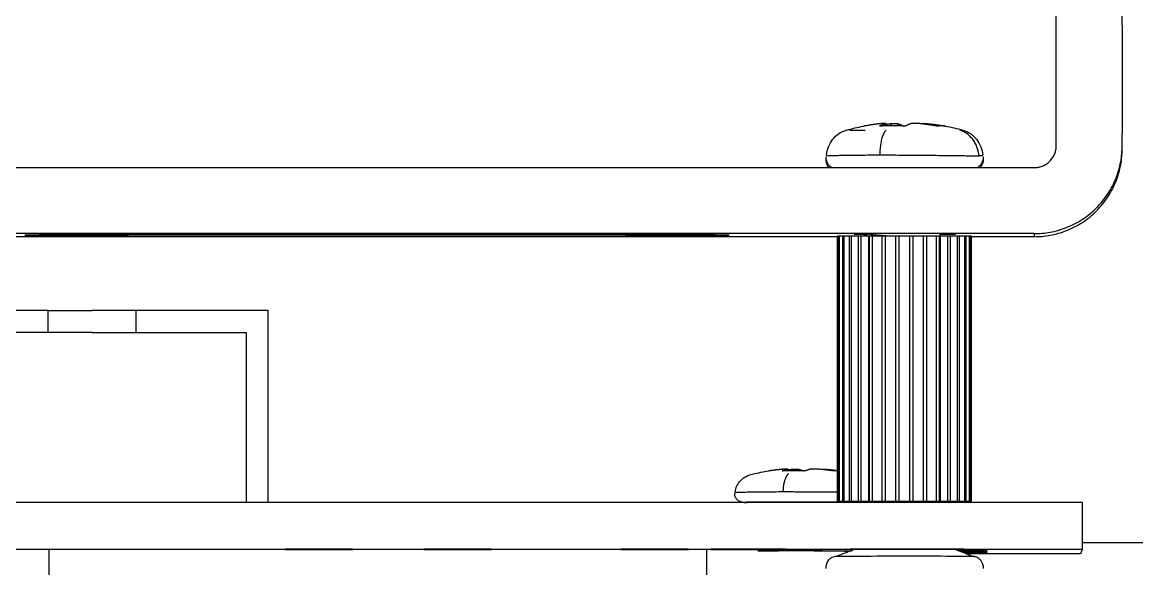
# Model space of a CAD drawing. Header units: millimetres. Extents: x 181 to 381, y 0 to 208.
# Drawn here: x 212.43 to 237.77, y 139.34 to 151.76 of the extents above; entities that cross this region are included whole.
import ezdxf

# ---------------------------------------------------------------- set-up
doc = ezdxf.new("R2010")
doc.units = ezdxf.units.MM
doc.layers.add('Make2D$可见线$曲线', color=7, linetype='Continuous', true_color=0x000000)

msp = doc.modelspace()

# ---------------------------------------------------------------- linework, layer by layer
at = {"layer": 'Make2D$可见线$曲线', "color": 18, "lineweight": -3, "true_color": 0x000000}
for points, degree in [([(235.939, 151.693), (235.939, 154.387), (235.939, 157.081)], 2), ([(237.439, 151.693), (237.439, 154.387), (237.439, 157.081)], 2), ([(231.168, 149.309), (231.296, 149.344), (231.425, 149.374), (231.556, 149.398)], 3), ([(231.237, 149.307), (231.311, 149.307), (231.436, 149.306), (231.597, 149.306)], 3), ([(232.065, 149.407), (232.065, 149.424), (232.064, 149.442), (232.064, 149.459)], 3), ([(232.193, 149.409), (232.192, 149.425), (232.191, 149.441), (232.189, 149.458)], 3), ([(232.331, 149.458), (232.33, 149.441), (232.33, 149.424), (232.329, 149.408)], 3), ([(232.509, 149.398), (232.509, 149.399), (232.509, 149.4)], 2), ([(232.992, 149.458), (232.991, 149.452), (232.991, 149.445), (232.99, 149.438)], 3), ([(233.421, 149.4), (233.554, 149.375), (233.686, 149.345), (233.817, 149.309)], 3), ([(235.939, 148.955), (235.939, 149.092), (235.939, 149.23)], 2), ([(237.439, 148.955), (237.439, 149.092), (237.439, 149.23)], 2), ([(237.439, 148.886), (237.439, 148.92), (237.439, 148.955)], 2), ([(235.439, 148.455), (220.497, 148.455), (205.555, 148.455)], 2), ([(235.439, 146.955), (220.497, 146.955), (205.555, 146.955)], 2), ([(230.967, 146.886), (220.494, 146.886), (210.021, 146.886)], 2), ([(230.967, 146.909), (230.979, 146.909), (230.991, 146.909)], 2), ([(230.967, 140.873), (230.967, 143.891), (230.967, 146.909)], 2), ([(230.991, 146.909), (230.991, 143.891), (230.991, 140.873)], 2), ([(231.009, 146.909), (231.045, 146.909), (231.081, 146.909)], 2), ([(231.009, 140.873), (231.009, 143.891), (231.009, 146.909)], 2), ([(231.081, 146.909), (231.081, 143.891), (231.081, 140.873)], 2), ([(231.116, 146.909), (231.174, 146.909), (231.232, 146.909)], 2), ([(231.116, 140.873), (231.116, 143.891), (231.116, 146.909)], 2), ([(231.232, 146.909), (231.232, 143.891), (231.232, 140.873)], 2), ([(231.282, 146.909), (231.36, 146.909), (231.438, 146.909)], 2), ([(231.282, 140.873), (231.282, 143.891), (231.282, 146.909)], 2), ([(231.438, 146.909), (231.438, 143.891), (231.438, 140.873)], 2), ([(231.501, 140.873), (231.501, 143.891), (231.501, 146.909)], 2), ([(231.501, 146.909), (231.587, 146.909), (231.673, 146.909)], 2), ([(231.582, 146.923), (231.617, 146.933), (231.652, 146.943), (231.687, 146.953)], 3), ([(231.673, 146.909), (231.673, 143.891), (231.673, 140.873)], 2), ([(231.673, 146.9), (231.679, 146.9), (231.684, 146.9), (231.689, 146.899)], 3), ([(231.689, 146.882), (231.684, 146.883), (231.679, 146.885), (231.674, 146.886)], 3), ([(231.689, 146.886), (231.681, 146.886), (231.674, 146.886)], 2), ([(231.674, 146.707), (231.679, 146.709), (231.684, 146.71), (231.689, 146.712)], 3), ([(231.689, 146.909), (231.689, 143.891), (231.689, 140.873)], 2), ([(231.764, 146.909), (231.838, 146.909), (231.913, 146.909)], 2), ([(231.764, 140.873), (231.764, 143.891), (231.764, 146.909)], 2), ([(231.967, 146.909), (231.971, 146.909), (231.976, 146.909)], 2), ([(231.976, 146.909), (231.976, 143.891), (231.976, 140.873)], 2), ([(232.057, 140.873), (232.057, 143.891), (232.057, 146.909)], 2), ([(232.057, 146.909), (232.118, 146.909), (232.178, 146.909)], 2), ([(232.235, 146.909), (232.26, 146.909), (232.284, 146.909)], 2), ([(232.284, 146.909), (232.284, 143.891), (232.284, 140.873)], 2), ([(232.369, 146.909), (232.413, 146.909), (232.456, 146.909)], 2), ([(232.369, 140.873), (232.369, 143.891), (232.369, 146.909)], 2), ([(232.515, 146.909), (232.558, 146.909), (232.601, 146.909)], 2), ([(232.601, 146.909), (232.601, 143.891), (232.601, 140.873)], 2), ([(232.687, 146.909), (232.711, 146.909), (232.736, 146.909)], 2), ([(232.687, 140.873), (232.687, 143.891), (232.687, 146.909)], 2), ([(232.793, 146.909), (232.853, 146.909), (232.914, 146.909)], 2), ([(232.914, 146.909), (232.914, 143.891), (232.914, 140.873)], 2), ([(232.995, 146.909), (233, 146.909), (233.004, 146.909)], 2), ([(232.995, 140.873), (232.995, 143.891), (232.995, 146.909)], 2), ([(233.058, 146.909), (233.133, 146.909), (233.207, 146.909)], 2), ([(233.207, 146.909), (233.207, 143.891), (233.207, 140.873)], 2), ([(233.282, 140.873), (233.282, 143.891), (233.282, 146.909)], 2), ([(233.282, 146.837), (233.283, 146.837), (233.285, 146.836), (233.286, 146.836)], 3), ([(233.282, 146.819), (233.287, 146.818), (233.292, 146.818), (233.298, 146.817)], 3), ([(233.282, 146.756), (233.283, 146.757), (233.285, 146.757), (233.286, 146.758)], 3), ([(233.286, 146.836), (233.29, 146.835), (233.294, 146.834), (233.299, 146.832)], 3), ([(233.297, 146.761), (233.297, 146.761), (233.296, 146.76), (233.295, 146.76)], 3), ([(233.297, 146.909), (233.383, 146.909), (233.469, 146.909)], 2), ([(233.297, 146.909), (233.297, 143.891), (233.297, 140.874)], 2), ([(233.299, 146.83), (233.299, 146.887), (233.299, 146.944)], 2), ([(233.469, 146.909), (233.469, 143.891), (233.469, 140.873)], 2), ([(233.533, 146.909), (233.611, 146.909), (233.688, 146.909)], 2), ([(233.533, 140.873), (233.533, 143.891), (233.533, 146.909)], 2), ([(233.688, 146.909), (233.688, 143.891), (233.688, 140.873)], 2), ([(233.739, 146.909), (233.797, 146.909), (233.855, 146.909)], 2), ([(233.739, 140.873), (233.739, 143.891), (233.739, 146.909)], 2), ([(233.855, 146.909), (233.855, 143.891), (233.855, 140.873)], 2), ([(233.89, 146.909), (233.926, 146.909), (233.961, 146.909)], 2), ([(233.89, 140.873), (233.89, 143.891), (233.89, 146.909)], 2), ([(233.961, 146.909), (233.961, 143.891), (233.961, 140.873)], 2), ([(233.979, 146.909), (233.991, 146.909), (234.003, 146.909)], 2), ([(233.979, 140.873), (233.979, 143.891), (233.979, 146.909)], 2), ([(234.003, 146.909), (234.003, 143.891), (234.003, 140.873)], 2), ([(235.439, 146.886), (234.721, 146.886), (234.004, 146.886)], 2), ([(235.439, 146.955), (235.439, 146.92), (235.439, 146.886)], 2), ([(231.689, 146.64), (231.684, 146.642), (231.679, 146.643), (231.673, 146.645)], 3), ([(231.674, 146.659), (231.679, 146.658), (231.684, 146.658), (231.689, 146.657)], 3), ([(231.674, 146.466), (231.679, 146.467), (231.684, 146.469), (231.689, 146.47)], 3), ([(231.976, 146.676), (231.976, 146.676), (231.976, 146.676), (231.976, 146.676)], 3), ([(233.282, 146.595), (233.283, 146.595), (233.285, 146.595), (233.286, 146.594)], 3), ([(233.282, 146.577), (233.287, 146.576), (233.292, 146.576), (233.297, 146.575)], 3), ([(233.297, 146.525), (233.295, 146.527), (233.29, 146.529), (233.282, 146.531)], 3), ([(233.286, 146.594), (233.29, 146.593), (233.294, 146.592), (233.297, 146.591)], 3), ([(233.286, 146.594), (233.294, 146.592), (233.298, 146.59), (233.298, 146.588)], 3), ([(233.286, 146.516), (233.294, 146.518), (233.299, 146.52), (233.299, 146.523)], 3), ([(233.297, 146.519), (233.297, 146.519), (233.296, 146.519), (233.295, 146.518)], 3), ([(231.673, 146.417), (231.679, 146.416), (231.684, 146.416), (231.689, 146.415)], 3), ([(231.689, 146.398), (231.684, 146.4), (231.679, 146.401), (231.673, 146.403)], 3), ([(231.673, 146.224), (231.679, 146.225), (231.684, 146.227), (231.689, 146.228)], 3), ([(233.282, 146.354), (233.283, 146.353), (233.285, 146.353), (233.286, 146.352)], 3), ([(233.282, 146.335), (233.287, 146.334), (233.292, 146.334), (233.297, 146.334)], 3), ([(233.282, 146.273), (233.283, 146.273), (233.285, 146.274), (233.286, 146.274)], 3), ([(233.286, 146.352), (233.29, 146.351), (233.294, 146.35), (233.298, 146.349)], 3), ([(233.298, 146.277), (233.297, 146.277), (233.296, 146.277), (233.295, 146.276)], 3), ([(233.299, 146.281), (233.299, 146.281), (233.298, 146.282), (233.298, 146.282)], 3), ([(231.69, 146.156), (231.684, 146.158), (231.679, 146.159), (231.673, 146.161)], 3), ([(231.673, 145.982), (231.679, 145.983), (231.684, 145.985), (231.69, 145.986)], 3), ([(231.674, 146.175), (231.679, 146.175), (231.684, 146.174), (231.689, 146.174)], 3), ([(231.976, 146.192), (231.976, 146.192), (231.976, 146.192), (231.976, 146.192)], 3), ([(233.282, 146.112), (233.283, 146.111), (233.285, 146.111), (233.286, 146.111)], 3), ([(233.282, 146.093), (233.287, 146.093), (233.292, 146.092), (233.297, 146.092)], 3), ([(233.282, 146.031), (233.284, 146.031), (233.285, 146.032), (233.286, 146.032)], 3), ([(233.286, 146.111), (233.29, 146.11), (233.294, 146.108), (233.297, 146.107)], 3), ([(233.297, 146.035), (233.297, 146.035), (233.296, 146.035), (233.295, 146.035)], 3), ([(233.298, 146.105), (233.298, 146.104), (233.299, 146.104), (233.299, 146.104)], 3), ([(231.673, 145.74), (231.679, 145.742), (231.684, 145.743), (231.69, 145.745)], 3), ([(231.674, 145.933), (231.679, 145.933), (231.684, 145.932), (231.689, 145.932)], 3), ([(231.689, 145.915), (231.684, 145.916), (231.679, 145.918), (231.674, 145.919)], 3), ([(233.282, 145.87), (233.284, 145.869), (233.285, 145.869), (233.286, 145.869)], 3), ([(233.282, 145.851), (233.287, 145.851), (233.292, 145.85), (233.298, 145.85)], 3), ([(233.297, 145.8), (233.295, 145.802), (233.29, 145.804), (233.282, 145.806)], 3), ([(233.282, 145.789), (233.284, 145.79), (233.285, 145.79), (233.286, 145.79)], 3), ([(233.286, 145.869), (233.29, 145.868), (233.294, 145.867), (233.297, 145.866)], 3), ([(233.298, 145.794), (233.297, 145.793), (233.296, 145.793), (233.295, 145.793)], 3), ([(233.299, 145.797), (233.299, 145.798), (233.298, 145.798), (233.298, 145.798)], 3), ([(231.689, 145.673), (231.684, 145.674), (231.679, 145.676), (231.673, 145.677)], 3), ([(231.673, 145.45), (231.679, 145.449), (231.684, 145.449), (231.689, 145.448)], 3), ([(231.674, 145.498), (231.679, 145.5), (231.684, 145.501), (231.689, 145.503)], 3), ([(233.282, 145.61), (233.287, 145.609), (233.292, 145.609), (233.297, 145.608)], 3), ([(233.282, 145.547), (233.283, 145.548), (233.285, 145.548), (233.286, 145.549)], 3), ([(233.286, 145.627), (233.29, 145.626), (233.294, 145.625), (233.297, 145.624)], 3), ([(233.286, 145.627), (233.292, 145.625), (233.296, 145.624), (233.297, 145.622)], 3), ([(233.286, 145.549), (233.294, 145.551), (233.299, 145.553), (233.299, 145.556)], 3), ([(233.298, 145.552), (233.297, 145.552), (233.296, 145.551), (233.295, 145.551)], 3), ([(233.298, 145.621), (233.298, 145.621), (233.299, 145.62), (233.299, 145.62)], 3), ([(233.299, 145.556), (233.299, 145.556), (233.298, 145.556), (233.298, 145.557)], 3), ([(213.019, 145.206), (211.52, 145.206), (210.02, 145.206)], 2), ([(213.019, 144.706), (213.019, 144.956), (213.019, 145.206)], 2), ([(213.019, 145.206), (213.519, 145.206), (214.019, 145.206)], 2), ([(215.019, 145.206), (214.519, 145.206), (214.019, 145.206)], 2), ([(218.019, 145.206), (216.519, 145.206), (215.019, 145.206)], 2), ([(215.019, 144.706), (215.019, 144.956), (215.019, 145.206)], 2), ([(218.019, 140.851), (218.019, 143.028), (218.019, 145.206)], 2), ([(231.689, 145.431), (231.684, 145.432), (231.679, 145.434), (231.673, 145.435)], 3), ([(231.689, 145.189), (231.684, 145.191), (231.679, 145.192), (231.673, 145.194)], 3), ([(231.674, 145.256), (231.679, 145.258), (231.684, 145.26), (231.69, 145.261)], 3), ([(231.674, 145.208), (231.679, 145.207), (231.684, 145.207), (231.689, 145.206)], 3), ([(233.282, 145.386), (233.283, 145.386), (233.285, 145.386), (233.286, 145.385)], 3), ([(233.282, 145.368), (233.287, 145.367), (233.292, 145.367), (233.297, 145.366)], 3), ([(233.282, 145.306), (233.283, 145.306), (233.285, 145.306), (233.286, 145.307)], 3), ([(233.286, 145.385), (233.29, 145.384), (233.294, 145.383), (233.298, 145.382)], 3), ([(233.297, 145.31), (233.297, 145.31), (233.296, 145.309), (233.295, 145.309)], 3), ([(233.299, 145.314), (233.299, 145.314), (233.298, 145.314), (233.298, 145.315)], 3), ([(231.674, 144.966), (231.679, 144.965), (231.684, 144.965), (231.689, 144.965)], 3), ([(231.689, 144.947), (231.684, 144.949), (231.679, 144.95), (231.674, 144.952)], 3), ([(233.282, 145.145), (233.283, 145.144), (233.285, 145.144), (233.286, 145.143)], 3), ([(233.282, 145.126), (233.287, 145.125), (233.292, 145.125), (233.297, 145.125)], 3), ([(233.282, 145.064), (233.284, 145.064), (233.285, 145.065), (233.286, 145.065)], 3), ([(233.286, 145.143), (233.29, 145.142), (233.294, 145.141), (233.298, 145.14)], 3), ([(233.298, 145.068), (233.297, 145.068), (233.296, 145.068), (233.295, 145.067)], 3), ([(233.298, 145.137), (233.298, 145.137), (233.299, 145.137), (233.299, 145.136)], 3), ([(214.019, 144.706), (212.269, 144.706), (210.519, 144.706)], 2), ([(214.019, 144.706), (215.769, 144.706), (217.519, 144.706)], 2), ([(217.519, 144.706), (217.519, 142.779), (217.519, 140.851)], 2), ([(233.282, 144.903), (233.283, 144.902), (233.285, 144.902), (233.286, 144.902)], 3), ([(233.282, 144.884), (233.287, 144.884), (233.292, 144.883), (233.297, 144.883)], 3), ([(233.297, 144.832), (233.295, 144.834), (233.29, 144.836), (233.282, 144.838)], 3), ([(233.295, 144.826), (233.292, 144.826), (233.288, 144.826), (233.282, 144.826)], 3), ([(233.286, 144.902), (233.29, 144.9), (233.294, 144.899), (233.297, 144.898)], 3), ([(233.295, 144.827), (233.297, 144.828), (233.299, 144.829), (233.299, 144.83)], 3), ([(233.295, 144.827), (233.297, 144.826), (233.298, 144.826), (233.298, 144.826)], 3), ([(229.041, 141.491), (229.161, 141.518), (229.283, 141.541), (229.405, 141.56)], 3), ([(229.841, 141.565), (229.841, 141.577), (229.84, 141.59), (229.84, 141.602)], 3), ([(229.954, 141.566), (229.953, 141.577), (229.952, 141.588), (229.951, 141.599)], 3), ([(230.077, 141.599), (230.076, 141.588), (230.076, 141.577), (230.076, 141.566)], 3), ([(230.603, 141.593), (230.603, 141.596), (230.603, 141.598), (230.603, 141.6)], 3), ([(230.667, 141.6), (230.666, 141.596), (230.666, 141.592), (230.666, 141.587)], 3), ([(204.518, 140.851), (220.525, 140.851), (236.532, 140.851)], 2), ([(230.967, 140.873), (230.979, 140.873), (230.991, 140.873)], 2), ([(231.009, 140.873), (231.045, 140.873), (231.081, 140.873)], 2), ([(231.116, 140.873), (231.174, 140.873), (231.232, 140.873)], 2), ([(231.282, 140.873), (231.36, 140.873), (231.438, 140.873)], 2), ([(231.501, 140.873), (231.587, 140.873), (231.673, 140.873)], 2), ([(231.764, 140.873), (231.838, 140.873), (231.913, 140.873)], 2), ([(231.967, 140.873), (231.971, 140.873), (231.976, 140.873)], 2), ([(232.057, 140.873), (232.118, 140.873), (232.178, 140.873)], 2), ([(232.235, 140.873), (232.26, 140.873), (232.284, 140.873)], 2), ([(232.369, 140.873), (232.413, 140.873), (232.456, 140.873)], 2), ([(232.515, 140.873), (232.558, 140.873), (232.601, 140.873)], 2), ([(232.687, 140.873), (232.711, 140.873), (232.736, 140.873)], 2), ([(232.793, 140.873), (232.853, 140.873), (232.914, 140.873)], 2), ([(232.995, 140.873), (233, 140.873), (233.004, 140.873)], 2), ([(233.058, 140.873), (233.133, 140.873), (233.207, 140.873)], 2), ([(233.297, 140.873), (233.383, 140.873), (233.469, 140.873)], 2), ([(233.533, 140.873), (233.611, 140.873), (233.688, 140.873)], 2), ([(233.739, 140.873), (233.797, 140.873), (233.855, 140.873)], 2), ([(233.89, 140.873), (233.926, 140.873), (233.961, 140.873)], 2), ([(233.979, 140.873), (233.991, 140.873), (234.003, 140.873)], 2), ([(236.532, 140.851), (236.532, 140.317), (236.532, 139.784)], 2), ([(245.349, 139.922), (240.94, 139.922), (236.532, 139.922)], 2), ([(204.518, 139.784), (220.525, 139.784), (236.532, 139.784)], 2), ([(213.038, 139.762), (213.038, 137.628), (213.038, 135.494)], 2), ([(213.047, 139.674), (213.042, 139.674), (213.038, 139.674)], 2), ([(213.046, 135.528), (213.046, 136.947), (213.046, 138.365), (213.046, 139.784)], 3), ([(219.321, 139.779), (219.409, 139.778), (219.497, 139.777), (219.585, 139.775)], 3), ([(227.578, 139.777), (227.577, 139.779), (227.234, 139.78), (226.811, 139.78)], 3), ([(227.986, 139.761), (227.986, 138.35), (227.986, 136.939), (227.986, 135.527)], 3), ([(228.086, 139.78), (228.086, 139.778), (228.086, 139.776), (228.086, 139.773)], 3), ([(229.809, 139.78), (229.234, 139.78), (228.66, 139.78), (228.086, 139.78)], 3), ([(228.086, 139.773), (228.66, 139.773), (229.234, 139.773), (229.809, 139.773)], 3), ([(229.809, 139.773), (229.809, 139.776), (229.809, 139.778), (229.809, 139.78)], 3), ([(230.225, 139.761), (230.583, 139.746), (230.931, 139.74), (231.24, 139.738)], 3), ([(230.95, 139.623), (231.082, 139.675), (231.215, 139.728), (231.348, 139.78)], 3), ([(231.254, 139.778), (231.256, 139.778), (231.285, 139.777), (231.338, 139.776)], 3), ([(233.636, 139.781), (233.769, 139.728), (233.902, 139.676), (234.035, 139.623)], 3), ([(233.65, 139.775), (233.775, 139.776), (233.842, 139.777), (233.842, 139.778)], 3), ([(236.491, 139.674), (235.198, 139.674), (233.906, 139.674)], 2), ([(236.532, 139.784), (236.511, 139.729), (236.491, 139.674)], 2)]:
    msp.add_open_spline(points, degree=degree, dxfattribs=at)
for points, weights in [([(235.939, 149.23), (235.939, 150.801), (235.939, 151.693)], [1, 0.885856496125, 1]), ([(237.439, 151.693), (237.439, 150.801), (237.439, 149.23)], [1, 0.885856496125, 1]), ([(231.993, 149.459), (231.773, 149.439), (231.556, 149.398)], [0.999999999546, 0.999047478807, 1]), ([(231.919, 149.4), (231.991, 149.44), (232.064, 149.459)], [1, 0.99904747858, 1]), ([(232.213, 149.409), (232.065, 149.409), (231.919, 149.4)], [1, 0.999533641525, 1]), ([(231.932, 148.746), (231.945, 149.198), (232.075, 149.311)], [1, 0.816416885674, 1]), ([(232.064, 149.459), (232.018, 149.459), (231.993, 149.459)], [1, 0.98858581064, 1]), ([(232.065, 149.445), (232.127, 149.452), (232.189, 149.458)], [0.999612560423, 0.99972941373, 0.999999999546]), ([(232.189, 149.458), (232.255, 149.458), (232.331, 149.458)], [1, 0.98858581064, 1]), ([(232.509, 149.4), (232.36, 149.409), (232.213, 149.409)], [1, 0.999533641525, 1]), ([(232.331, 149.458), (232.404, 149.438), (232.476, 149.396)], [1, 0.99904747858, 1]), ([(232.654, 149.46), (232.581, 149.441), (232.509, 149.4)], [1, 0.999047478807, 0.999999999546]), ([(232.796, 149.46), (232.73, 149.46), (232.654, 149.46)], [1, 0.98858581064, 1]), ([(233.233, 149.399), (233.015, 149.44), (232.796, 149.46)], [1, 0.999047478807, 0.999999999546]), ([(232.921, 149.458), (232.967, 149.458), (232.992, 149.458)], [1, 0.98858581064, 1]), ([(232.99, 149.434), (232.956, 149.449), (232.921, 149.458)], [0.999525058034, 0.999548800536, 1]), ([(232.992, 149.458), (233.203, 149.44), (233.411, 149.401)], [0.999999999546, 0.99908661606, 0.999924941607]), ([(233.421, 149.4), (233.334, 149.416), (233.233, 149.399)], [0.999837760074, 0.99821999484, 0.999999999111]), ([(234.182, 148.723), (234.144, 149.185), (233.748, 149.309)], [1, 0.816416886144, 1]), ([(230.713, 148.726), (230.739, 148.738), (231.932, 148.746)], [0.897321703978, 0.773492656805, 1]), ([(230.804, 148.731), (230.803, 148.726), (230.803, 148.72)], [0.994791503702, 0.99735772203, 1]), ([(231.932, 148.746), (233.619, 148.737), (234.182, 148.723)], [1, 0.707106781187, 1]), ([(235.439, 146.955), (237.439, 146.955), (237.439, 148.955)], [1, 0.707106781187, 1]), ([(235.439, 148.455), (235.939, 148.455), (235.939, 148.955)], [1, 0.707106781187, 1]), ([(235.439, 146.886), (237.439, 146.886), (237.439, 148.886)], [1, 0.707106781187, 1]), ([(234.272, 148.725), (234.269, 148.724), (234.182, 148.723)], [0.90390071184, 0.939420698047, 1]), ([(230.991, 146.909), (230.999, 146.909), (231.009, 146.909)], [1, 0.999601296515, 1]), ([(231.081, 146.909), (231.097, 146.909), (231.116, 146.909)], [1, 0.999601296471, 1]), ([(231.232, 146.909), (231.256, 146.909), (231.282, 146.909)], [0.999993144031, 0.999604754377, 1]), ([(231.347, 146.946), (231.347, 146.945), (231.657, 146.944)], [1, 0.859485691939, 0.853793697961]), ([(231.438, 146.909), (231.469, 146.909), (231.501, 146.909)], [1, 0.999601296307, 1]), ([(231.673, 146.909), (231.681, 146.909), (231.689, 146.909)], [1, 0.932589177246, 0.926125794798]), ([(231.689, 146.909), (231.726, 146.909), (231.764, 146.909)], [1, 0.999601296193, 1]), ([(231.976, 146.909), (232.016, 146.909), (232.057, 146.909)], [1, 0.999601296064, 1]), ([(232.284, 146.909), (232.327, 146.909), (232.369, 146.909)], [1, 0.999601295926, 1]), ([(232.601, 146.909), (232.644, 146.909), (232.687, 146.909)], [1, 0.999601295785, 1]), ([(232.914, 146.909), (232.955, 146.909), (232.995, 146.909)], [1, 0.999601295647, 1]), ([(233.207, 146.909), (233.245, 146.909), (233.282, 146.909)], [1, 0.999601295519, 1]), ([(233.249, 146.909), (233.249, 146.909), (233.249, 146.909)], [0.96141685427, 0.967399717029, 0.974377525251]), ([(233.282, 146.909), (233.29, 146.909), (233.297, 146.909)], [0.926107222605, 0.932491661398, 1]), ([(233.299, 146.944), (233.647, 146.945), (233.647, 146.946)], [0.853595671678, 0.85106503341, 1]), ([(233.469, 146.909), (233.502, 146.909), (233.533, 146.909)], [1, 0.999601295405, 1]), ([(233.688, 146.909), (233.715, 146.909), (233.739, 146.909)], [1, 0.999601295311, 1]), ([(233.855, 146.909), (233.873, 146.909), (233.89, 146.909)], [1, 0.99960129524, 1]), ([(233.961, 146.909), (233.971, 146.909), (233.979, 146.909)], [1, 0.999601295197, 1]), ([(229.777, 141.602), (229.59, 141.588), (229.405, 141.56)], [0.999999999546, 0.999092171996, 0.999914807676]), ([(229.711, 141.559), (229.775, 141.589), (229.84, 141.602)], [1, 0.99904747858, 1]), ([(229.973, 141.566), (229.842, 141.566), (229.711, 141.559)], [1, 0.999533641525, 1]), ([(229.851, 141.495), (229.735, 141.414), (229.725, 141.082)], [1, 0.816416886144, 1]), ([(229.84, 141.602), (229.799, 141.602), (229.777, 141.602)], [1, 0.98858581064, 1]), ([(229.841, 141.59), (229.896, 141.595), (229.951, 141.599)], [0.999615195037, 0.9997324418, 0.999999999546]), ([(229.951, 141.599), (230.009, 141.599), (230.077, 141.599)], [1, 0.98858581064, 1]), ([(230.238, 141.56), (230.105, 141.567), (229.973, 141.566)], [1, 0.999533641525, 1]), ([(230.077, 141.599), (230.132, 141.586), (230.186, 141.562)], [1, 0.999194627355, 0.999751166544]), ([(230.367, 141.603), (230.302, 141.589), (230.238, 141.56)], [1, 0.99904747858, 1]), ([(230.493, 141.603), (230.435, 141.603), (230.367, 141.603)], [1, 0.98858581064, 1]), ([(230.883, 141.559), (230.689, 141.588), (230.493, 141.603)], [1, 0.999047478807, 0.999999999546]), ([(230.603, 141.6), (230.645, 141.6), (230.667, 141.6)], [1, 0.98858581064, 1]), ([(230.667, 141.6), (230.818, 141.59), (230.967, 141.569)], [0.999999999546, 0.99926699753, 0.999662143304]), ([(230.967, 141.564), (230.926, 141.564), (230.883, 141.559)], [0.999071929644, 0.999131766678, 1]), ([(231.673, 141.24), (231.682, 141.225), (231.689, 141.209)], [0.92039601634, 0.92421646914, 0.929234523732]), ([(229.725, 141.082), (228.658, 141.076), (228.635, 141.064)], [1, 0.773224316544, 0.897615592946]), ([(228.714, 141.059), (228.715, 141.064), (228.715, 141.069)], [1, 0.996595875463, 0.993317994169]), ([(230.967, 141.074), (230.368, 141.08), (229.725, 141.082)], [0.853664354965, 0.849522217562, 1]), ([(231.689, 141.064), (231.682, 141.064), (231.674, 141.064)], [0.971963027798, 0.967469996318, 0.963147452074]), ([(231.674, 140.909), (231.682, 140.918), (231.689, 140.927)], [0.837953786042, 0.837267345157, 0.839550366925]), ([(228.885, 140.846), (228.899, 140.843), (228.913, 140.843)], [0.941403499112, 0.964792378156, 0.993461134965]), ([(230.991, 140.873), (230.999, 140.873), (231.009, 140.873)], [1, 0.999601296515, 1]), ([(231.081, 140.873), (231.097, 140.873), (231.116, 140.873)], [1, 0.999601296471, 1]), ([(231.232, 140.873), (231.256, 140.873), (231.282, 140.873)], [1, 0.999601296401, 1]), ([(231.438, 140.873), (231.469, 140.873), (231.501, 140.873)], [1, 0.999601296307, 1]), ([(231.528, 140.846), (231.581, 140.848), (231.627, 140.873)], [1, 0.897421474963, 0.859713703172]), ([(231.673, 140.873), (231.681, 140.873), (231.689, 140.873)], [1, 0.93194770476, 0.926008304308]), ([(231.689, 140.873), (231.726, 140.873), (231.764, 140.873)], [1, 0.999601296193, 1]), ([(231.976, 140.873), (232.016, 140.873), (232.057, 140.873)], [1, 0.999601296064, 1]), ([(232.284, 140.873), (232.327, 140.873), (232.369, 140.873)], [1, 0.999601295926, 1]), ([(232.601, 140.873), (232.644, 140.873), (232.687, 140.873)], [1, 0.999601295785, 1]), ([(232.914, 140.873), (232.955, 140.873), (232.995, 140.873)], [1, 0.999601295647, 1]), ([(233.207, 140.873), (233.245, 140.873), (233.282, 140.873)], [1, 0.999601295519, 1]), ([(233.282, 140.873), (233.29, 140.873), (233.297, 140.873)], [0.926107222605, 0.932491661398, 1]), ([(233.469, 140.873), (233.502, 140.873), (233.533, 140.873)], [1, 0.999601295405, 1]), ([(233.688, 140.873), (233.715, 140.873), (233.739, 140.873)], [1, 0.999601295311, 1]), ([(233.855, 140.873), (233.873, 140.873), (233.89, 140.873)], [1, 0.99960129524, 1]), ([(233.961, 140.873), (233.971, 140.873), (233.979, 140.873)], [1, 0.999601295197, 1]), ([(230.95, 139.623), (230.95, 139.623), (230.951, 139.623)], [0.900149028399, 0.904449736104, 0.909147392701]), ([(234.035, 139.623), (234.035, 139.623), (234.035, 139.623)], [0.90153449039, 0.901980755892, 0.902431172048])]:
    msp.add_rational_spline(points, weights, degree=2, dxfattribs=at)
for points, knots in [([(230.718, 148.743), (230.729, 148.873), (230.777, 148.999), (230.859, 149.101), (230.938, 149.2), (231.046, 149.274), (231.168, 149.308)], [0, 0, 0, 0, 0.396493, 0.396493, 0.396493, 0.7813335, 0.7813335, 0.7813335, 0.7813335]), ([(233.817, 149.308), (233.939, 149.274), (234.047, 149.2), (234.126, 149.101), (234.208, 148.999), (234.256, 148.873), (234.267, 148.743)], [0, 0, 0, 0, 0.3851161, 0.3851161, 0.3851161, 0.781647, 0.781647, 0.781647, 0.781647]), ([(230.839, 148.455), (230.813, 148.469), (230.79, 148.488), (230.771, 148.51), (230.725, 148.564), (230.703, 148.635), (230.709, 148.705)], [0.5865709, 0.5865709, 0.5865709, 0.5865709, 0.6620671, 0.6620671, 0.6620671, 0.8785826, 0.8785826, 0.8785826, 0.8785826]), ([(230.774, 148.455), (230.773, 148.456), (230.772, 148.458), (230.771, 148.459), (230.725, 148.513), (230.703, 148.584), (230.709, 148.654)], [4.6376542, 4.6376542, 4.6376542, 4.6376542, 4.6418762, 4.6418762, 4.6418762, 4.8583917, 4.8583917, 4.8583917, 4.8583917]), ([(234.276, 148.705), (234.282, 148.635), (234.26, 148.564), (234.214, 148.51), (234.195, 148.488), (234.172, 148.469), (234.146, 148.455)], [0, 0, 0, 0, 0.2165155, 0.2165155, 0.2165155, 0.2937945, 0.2937945, 0.2937945, 0.2937945]), ([(234.276, 148.654), (234.282, 148.584), (234.26, 148.513), (234.214, 148.459), (234.213, 148.458), (234.212, 148.456), (234.211, 148.455)], [0, 0, 0, 0, 0.2165155, 0.2165155, 0.2165155, 0.2205653, 0.2205653, 0.2205653, 0.2205653]), ([(231.582, 146.923), (231.576, 146.921), (231.57, 146.918), (231.576, 146.914), (231.582, 146.913)], [39.17494, 39.17494, 39.17494, 39.17494, 39.3143825, 39.4538346, 39.4538346, 39.4538346, 39.4538346]), ([(231.582, 146.913), (231.585, 146.912), (231.589, 146.911), (231.594, 146.91), (231.595, 146.91)], [39.45383456, 39.45383456, 39.45383456, 39.45383456, 39.51914571, 39.53515558, 39.53515558, 39.53515558, 39.53515558]), ([(231.686, 146.95), (231.686, 146.947), (231.692, 146.945), (231.703, 146.942), (231.714, 146.94), (231.731, 146.937), (231.753, 146.935), (231.775, 146.932), (231.802, 146.93), (231.833, 146.927), (231.865, 146.925), (231.901, 146.922), (231.942, 146.92), (231.997, 146.916), (232.06, 146.913), (232.127, 146.909)], [3.15459, 3.15459, 3.15459, 3.15459, 3.359502, 3.359502, 3.359502, 3.564657, 3.564657, 3.564657, 3.769832, 3.769832, 3.769832, 3.975069, 3.975069, 3.975069, 4.2602, 4.2602, 4.2602, 4.2602]), ([(231.69, 146.711), (231.688, 146.71), (231.686, 146.709), (231.686, 146.708), (231.686, 146.707), (231.687, 146.707), (231.688, 146.706), (231.688, 146.706), (231.689, 146.705), (231.689, 146.705)], [3.0648887, 3.0648887, 3.0648887, 3.0648887, 3.1546732, 3.1546732, 3.1546732, 3.2118265, 3.2118265, 3.2118265, 3.2375559, 3.2375559, 3.2375559, 3.2375559]), ([(233.299, 146.765), (233.299, 146.766), (233.298, 146.767), (233.296, 146.768), (233.294, 146.769), (233.289, 146.771), (233.282, 146.773)], [0, 0, 0, 0, 0.0738108, 0.0738108, 0.0738108, 0.2058159, 0.2058159, 0.2058159, 0.2058159]), ([(233.286, 146.836), (233.291, 146.835), (233.294, 146.833), (233.296, 146.832), (233.297, 146.832), (233.297, 146.831), (233.297, 146.831)], [6.134399, 6.134399, 6.134399, 6.134399, 6.2353629, 6.2353629, 6.2353629, 6.2551562, 6.2551562, 6.2551562, 6.2551562]), ([(233.286, 146.758), (233.288, 146.758), (233.29, 146.759), (233.292, 146.759), (233.296, 146.761), (233.299, 146.763), (233.299, 146.765)], [6.1323196, 6.1323196, 6.1323196, 6.1323196, 6.1757741, 6.1757741, 6.1757741, 6.3070819, 6.3070819, 6.3070819, 6.3070819]), ([(231.69, 146.47), (231.688, 146.468), (231.686, 146.467), (231.686, 146.466), (231.686, 146.465), (231.687, 146.464), (231.689, 146.463)], [3.0645171, 3.0645171, 3.0645171, 3.0645171, 3.1545609, 3.1545609, 3.1545609, 3.2374534, 3.2374534, 3.2374534, 3.2374534]), ([(233.282, 146.515), (233.283, 146.515), (233.284, 146.515), (233.284, 146.515), (233.285, 146.515), (233.286, 146.516), (233.286, 146.516)], [6.10194393, 6.10194393, 6.10194393, 6.10194393, 6.11841464, 6.11841464, 6.11841464, 6.1321824, 6.1321824, 6.1321824, 6.1321824]), ([(231.689, 146.228), (231.688, 146.227), (231.687, 146.226), (231.687, 146.226), (231.687, 146.225), (231.686, 146.225), (231.686, 146.224), (231.686, 146.223), (231.687, 146.222), (231.689, 146.221)], [3.0686629, 3.0686629, 3.0686629, 3.0686629, 3.121804, 3.121804, 3.121804, 3.154542, 3.154542, 3.154542, 3.2397051, 3.2397051, 3.2397051, 3.2397051]), ([(233.297, 146.283), (233.296, 146.285), (233.293, 146.286), (233.288, 146.288), (233.286, 146.288), (233.284, 146.289), (233.282, 146.289)], [0.054058, 0.054058, 0.054058, 0.054058, 0.1639631, 0.1639631, 0.1639631, 0.2057958, 0.2057958, 0.2057958, 0.2057958]), ([(233.286, 146.352), (233.287, 146.352), (233.287, 146.352), (233.288, 146.352), (233.295, 146.35), (233.299, 146.348), (233.299, 146.345)], [6.1321067, 6.1321067, 6.1321067, 6.1321067, 6.1430321, 6.1430321, 6.1430321, 6.3069953, 6.3069953, 6.3069953, 6.3069953]), ([(233.286, 146.274), (233.293, 146.276), (233.296, 146.278), (233.298, 146.279), (233.298, 146.28), (233.299, 146.28), (233.299, 146.281)], [6.1343145, 6.1343145, 6.1343145, 6.1343145, 6.2680496, 6.2680496, 6.2680496, 6.3091059, 6.3091059, 6.3091059, 6.3091059]), ([(231.689, 145.986), (231.687, 145.985), (231.686, 145.984), (231.686, 145.983), (231.686, 145.982), (231.687, 145.981), (231.689, 145.98)], [3.0680285, 3.0680285, 3.0680285, 3.0680285, 3.1524161, 3.1524161, 3.1524161, 3.2354253, 3.2354253, 3.2354253, 3.2354253]), ([(233.299, 146.039), (233.299, 146.041), (233.297, 146.042), (233.294, 146.043), (233.291, 146.045), (233.287, 146.046), (233.282, 146.047)], [0, 0, 0, 0, 0.1063844, 0.1063844, 0.1063844, 0.2044634, 0.2044634, 0.2044634, 0.2044634]), ([(233.286, 146.111), (233.29, 146.11), (233.292, 146.109), (233.294, 146.108), (233.296, 146.107), (233.297, 146.106), (233.297, 146.106)], [6.1342548, 6.1342548, 6.1342548, 6.1342548, 6.2027213, 6.2027213, 6.2027213, 6.2550756, 6.2550756, 6.2550756, 6.2550756]), ([(233.286, 146.032), (233.29, 146.033), (233.293, 146.034), (233.295, 146.035), (233.297, 146.037), (233.299, 146.038), (233.299, 146.039)], [6.1324469, 6.1324469, 6.1324469, 6.1324469, 6.2087465, 6.2087465, 6.2087465, 6.3071027, 6.3071027, 6.3071027, 6.3071027]), ([(231.674, 145.691), (231.676, 145.691), (231.681, 145.691), (231.687, 145.69), (231.689, 145.69)], [71.23977527, 71.23977527, 71.23977527, 71.23977527, 71.25731961, 71.27504087, 71.27504087, 71.27504087, 71.27504087]), ([(231.69, 145.744), (231.688, 145.743), (231.686, 145.742), (231.686, 145.741), (231.686, 145.74), (231.687, 145.739), (231.689, 145.738), (231.689, 145.738), (231.689, 145.738), (231.689, 145.738)], [3.062748, 3.062748, 3.062748, 3.062748, 3.1524594, 3.1524594, 3.1524594, 3.2343279, 3.2343279, 3.2343279, 3.2353302, 3.2353302, 3.2353302, 3.2353302]), ([(233.286, 145.79), (233.287, 145.791), (233.288, 145.791), (233.289, 145.791), (233.295, 145.793), (233.299, 145.795), (233.299, 145.797)], [6.132257, 6.132257, 6.132257, 6.132257, 6.1511082, 6.1511082, 6.1511082, 6.3070278, 6.3070278, 6.3070278, 6.3070278]), ([(233.288, 145.868), (233.293, 145.867), (233.296, 145.865), (233.298, 145.864), (233.298, 145.863), (233.299, 145.862), (233.299, 145.862)], [6.1417558, 6.1417558, 6.1417558, 6.1417558, 6.2580433, 6.2580433, 6.2580433, 6.3071022, 6.3071022, 6.3071022, 6.3071022]), ([(231.69, 145.502), (231.689, 145.502), (231.689, 145.502), (231.688, 145.501), (231.687, 145.501), (231.686, 145.5), (231.686, 145.499), (231.686, 145.498), (231.687, 145.497), (231.689, 145.496)], [3.0648637, 3.0648637, 3.0648637, 3.0648637, 3.0892116, 3.0892116, 3.0892116, 3.154618, 3.154618, 3.154618, 3.2375322, 3.2375322, 3.2375322, 3.2375322]), ([(233.282, 145.628), (233.282, 145.628), (233.283, 145.628), (233.283, 145.628), (233.284, 145.628), (233.285, 145.627), (233.286, 145.627)], [6.10114699, 6.10114699, 6.10114699, 6.10114699, 6.11026919, 6.11026919, 6.11026919, 6.13193428, 6.13193428, 6.13193428, 6.13193428]), ([(233.297, 145.558), (233.295, 145.56), (233.291, 145.562), (233.283, 145.563), (233.283, 145.564), (233.282, 145.564), (233.282, 145.564)], [0.0540772, 0.0540772, 0.0540772, 0.0540772, 0.1967587, 0.1967587, 0.1967587, 0.205881, 0.205881, 0.205881, 0.205881]), ([(231.689, 145.26), (231.687, 145.259), (231.686, 145.258), (231.686, 145.257), (231.686, 145.256), (231.687, 145.255), (231.689, 145.254)], [3.0680068, 3.0680068, 3.0680068, 3.0680068, 3.1546083, 3.1546083, 3.1546083, 3.2375794, 3.2375794, 3.2375794, 3.2375794]), ([(233.297, 145.316), (233.296, 145.317), (233.294, 145.318), (233.291, 145.319), (233.288, 145.32), (233.285, 145.321), (233.282, 145.322)], [0.0540454, 0.0540454, 0.0540454, 0.0540454, 0.1394735, 0.1394735, 0.1394735, 0.2057712, 0.2057712, 0.2057712, 0.2057712]), ([(233.286, 145.385), (233.288, 145.385), (233.289, 145.384), (233.291, 145.384), (233.296, 145.382), (233.299, 145.38), (233.299, 145.378)], [6.134156, 6.134156, 6.134156, 6.134156, 6.1698155, 6.1698155, 6.1698155, 6.3092889, 6.3092889, 6.3092889, 6.3092889]), ([(233.286, 145.307), (233.291, 145.308), (233.295, 145.31), (233.297, 145.311), (233.298, 145.312), (233.299, 145.313), (233.299, 145.314)], [6.1322352, 6.1322352, 6.1322352, 6.1322352, 6.2413681, 6.2413681, 6.2413681, 6.3070325, 6.3070325, 6.3070325, 6.3070325]), ([(231.674, 145.015), (231.675, 145.015), (231.676, 145.015), (231.677, 145.015), (231.681, 145.017), (231.685, 145.018), (231.69, 145.019)], [0.09523352, 0.09523352, 0.09523352, 0.09523352, 0.09859824, 0.09859824, 0.09859824, 0.11189222, 0.11189222, 0.11189222, 0.11189222]), ([(231.69, 145.019), (231.688, 145.018), (231.686, 145.016), (231.686, 145.015), (231.686, 145.015), (231.687, 145.014), (231.687, 145.014), (231.688, 145.013), (231.689, 145.013), (231.689, 145.012)], [3.0627497, 3.0627497, 3.0627497, 3.0627497, 3.1524542, 3.1524542, 3.1524542, 3.2015549, 3.2015549, 3.2015549, 3.2366413, 3.2366413, 3.2366413, 3.2366413]), ([(233.299, 145.072), (233.299, 145.073), (233.298, 145.074), (233.296, 145.075), (233.293, 145.077), (233.288, 145.079), (233.282, 145.08)], [0, 0, 0, 0, 0.0821278, 0.0821278, 0.0821278, 0.2058036, 0.2058036, 0.2058036, 0.2058036]), ([(233.286, 145.143), (233.291, 145.142), (233.294, 145.141), (233.296, 145.14), (233.296, 145.139), (233.297, 145.139), (233.297, 145.138)], [6.1322408, 6.1322408, 6.1322408, 6.1322408, 6.2249047, 6.2249047, 6.2249047, 6.2530122, 6.2530122, 6.2530122, 6.2530122]), ([(233.286, 145.065), (233.289, 145.066), (233.291, 145.066), (233.293, 145.067), (233.297, 145.069), (233.299, 145.07), (233.299, 145.072)], [6.1321055, 6.1321055, 6.1321055, 6.1321055, 6.1841895, 6.1841895, 6.1841895, 6.3070029, 6.3070029, 6.3070029, 6.3070029]), ([(233.286, 144.902), (233.293, 144.899), (233.297, 144.897), (233.298, 144.895), (233.298, 144.895), (233.299, 144.895), (233.299, 144.894)], [6.1320161, 6.1320161, 6.1320161, 6.1320161, 6.2826066, 6.2826066, 6.2826066, 6.3070021, 6.3070021, 6.3070021, 6.3070021]), ([(233.299, 144.83), (233.299, 144.83), (233.298, 144.831), (233.298, 144.831), (233.298, 144.831), (233.298, 144.831), (233.298, 144.831)], [0, 0, 0, 0, 0.02439572, 0.02439572, 0.02439572, 0.02546179, 0.02546179, 0.02546179, 0.02546179]), ([(228.64, 141.076), (228.65, 141.176), (228.695, 141.267), (228.765, 141.339), (228.802, 141.378), (228.846, 141.41), (228.939, 141.46), (228.991, 141.479), (229.041, 141.49)], [0, 0, 0, 0, 0.3024384, 0.3024384, 0.3024384, 0.4655304, 0.4655304, 0.6234887, 0.6234887, 0.6234887, 0.6234887]), ([(228.846, 140.844), (228.843, 140.844), (228.839, 140.844), (228.833, 140.845), (228.828, 140.845), (228.804, 140.847), (228.776, 140.853), (228.727, 140.874), (228.705, 140.888), (228.687, 140.905), (228.667, 140.925), (228.65, 140.949), (228.641, 140.975), (228.632, 140.999), (228.629, 141.024), (228.631, 141.049)], [0.2779742, 0.2779742, 0.2779742, 0.2779742, 0.3149315, 0.3149315, 0.3685384, 0.3685384, 0.4727033, 0.4727033, 0.5621637, 0.5621637, 0.5621637, 0.6477376, 0.6477376, 0.6477376, 0.7231625, 0.7231625, 0.7231625, 0.7231625]), ([(219.944, 139.777), (219.944, 139.777), (219.944, 139.777), (219.944, 139.777), (219.944, 139.779), (219.6, 139.78), (219.176, 139.78), (218.754, 139.78), (218.412, 139.779), (218.408, 139.777)], [-1.256225, -1.256225, -1.256225, -1.256225, -1.250011, -1.250011, -1.250011, 0, 0, 0, 1.243797, 1.243797, 1.243797, 1.243797]), ([(218.408, 139.777), (218.409, 139.775), (218.753, 139.774), (219.176, 139.774), (219.596, 139.774), (219.938, 139.775), (219.944, 139.777)], [1.251624, 1.251624, 1.251624, 1.251624, 2.500022, 2.500022, 2.500022, 3.738936, 3.738936, 3.738936, 3.738936]), ([(219.176, 139.779), (218.876, 139.779), (218.632, 139.778), (218.632, 139.777), (218.632, 139.776), (218.876, 139.775), (219.176, 139.775), (219.476, 139.775), (219.72, 139.776), (219.72, 139.777), (219.72, 139.778), (219.476, 139.779), (219.176, 139.779)], [0, 0, 0, 0, 0.885748, 0.885748, 0.885748, 1.771496, 1.771496, 1.771496, 2.657244, 2.657244, 2.657244, 3.542992, 3.542992, 3.542992, 3.542992]), ([(221.563, 139.777), (221.574, 139.775), (221.913, 139.774), (222.33, 139.774), (222.754, 139.774), (223.098, 139.775), (223.098, 139.777), (223.098, 139.779), (222.754, 139.78), (222.33, 139.78), (221.906, 139.78), (221.562, 139.779), (221.562, 139.777), (221.562, 139.777), (221.562, 139.777), (221.562, 139.777)], [-3.728651, -3.728651, -3.728651, -3.728651, -2.500022, -2.500022, -2.500022, -1.250011, -1.250011, -1.250011, 0, 0, 0, 1.250011, 1.250011, 1.250011, 1.251624, 1.251624, 1.251624, 1.251624]), ([(222.33, 139.779), (222.03, 139.779), (221.786, 139.778), (221.786, 139.777), (221.786, 139.776), (222.03, 139.775), (222.33, 139.775), (222.63, 139.775), (222.874, 139.776), (222.874, 139.777), (222.874, 139.778), (222.63, 139.779), (222.33, 139.779)], [0, 0, 0, 0, 0.885748, 0.885748, 0.885748, 1.771496, 1.771496, 1.771496, 2.657244, 2.657244, 2.657244, 3.542992, 3.542992, 3.542992, 3.542992]), ([(226.811, 139.78), (226.387, 139.78), (226.043, 139.779), (226.043, 139.777), (226.043, 139.775), (226.387, 139.774), (226.811, 139.774), (227.234, 139.774), (227.578, 139.775), (227.578, 139.777), (227.578, 139.777), (227.578, 139.777), (227.578, 139.777)], [0, 0, 0, 0, 1.250011, 1.250011, 1.250011, 2.500022, 2.500022, 2.500022, 3.750033, 3.750033, 3.750033, 3.751646, 3.751646, 3.751646, 3.751646]), ([(226.811, 139.779), (226.51, 139.779), (226.267, 139.778), (226.267, 139.777), (226.267, 139.776), (226.51, 139.775), (226.811, 139.775), (227.111, 139.775), (227.354, 139.776), (227.354, 139.777), (227.354, 139.778), (227.111, 139.779), (226.811, 139.779)], [0, 0, 0, 0, 0.885748, 0.885748, 0.885748, 1.771496, 1.771496, 1.771496, 2.657244, 2.657244, 2.657244, 3.542992, 3.542992, 3.542992, 3.542992]), ([(228.433, 139.777), (228.433, 139.776), (228.649, 139.775), (228.914, 139.775), (229.18, 139.775), (229.395, 139.776), (229.395, 139.777), (229.395, 139.778), (229.18, 139.779), (228.914, 139.779), (228.649, 139.779), (228.433, 139.778), (228.433, 139.777)], [0, 0, 0, 0, 0.782679, 0.782679, 0.782679, 1.565358, 1.565358, 1.565358, 2.348038, 2.348038, 2.348038, 3.130717, 3.130717, 3.130717, 3.130717]), ([(231.289, 139.731), (231.289, 139.735), (230.813, 139.739), (230.224, 139.74), (229.634, 139.74), (229.156, 139.738), (229.155, 139.734)], [0.001628, 0.001628, 0.001628, 0.001628, 1.737739, 1.737739, 1.737739, 3.475475, 3.475475, 3.475475, 3.475475]), ([(230.709, 139.344), (230.703, 139.415), (230.725, 139.486), (230.771, 139.54), (230.798, 139.571), (230.833, 139.596), (230.887, 139.615), (230.907, 139.619), (230.936, 139.623), (230.941, 139.623), (230.961, 139.624), (230.953, 139.623), (231.003, 139.624), (231.048, 139.624), (231.112, 139.624), (231.297, 139.625), (231.618, 139.626), (232.006, 139.626), (232.361, 139.626), (232.746, 139.626), (233.089, 139.626)], [0, 0, 0, 0, 0.216515, 0.216515, 0.216515, 0.326438, 0.326438, 0.367047, 0.367047, 0.419732, 0.419732, 0.730674, 0.730674, 1.128038, 1.128038, 1.128038, 2.371514, 2.371514, 2.371514, 3.509521, 3.509521, 3.509521, 3.509521]), ([(233.842, 139.778), (233.842, 139.778), (233.842, 139.778), (233.842, 139.778), (233.837, 139.78), (233.695, 139.781), (233.203, 139.783), (232.872, 139.783), (232.528, 139.783), (232.185, 139.783), (231.858, 139.783), (231.384, 139.781), (231.253, 139.78), (231.254, 139.778)], [-4.187532, -4.187532, -4.187532, -4.187532, -4.170509, -4.170509, -4.170509, -3.127882, -3.127882, -2.085254, -2.085254, -2.085254, -1.042626, -1.042626, -0.017024, -0.017024, -0.017024, -0.017024]), ([(231.606, 139.778), (231.614, 139.776), (232.042, 139.774), (232.562, 139.774), (233.082, 139.774), (233.498, 139.776), (233.49, 139.778), (233.482, 139.78), (233.054, 139.782), (232.534, 139.782), (232.018, 139.782), (231.605, 139.78), (231.606, 139.778)], [0, 0, 0, 0, 1.637373, 1.637373, 1.637373, 3.274747, 3.274747, 3.274747, 4.912121, 4.912121, 4.912121, 6.536399, 6.536399, 6.536399, 6.536399]), ([(233.09, 139.626), (233.121, 139.626), (233.153, 139.626), (233.184, 139.626), (233.551, 139.626), (233.828, 139.625), (233.958, 139.624)], [3.509748, 3.509748, 3.509748, 3.509748, 3.614915, 3.614915, 3.614915, 4.858392, 4.858392, 4.858392, 4.858392]), ([(233.703, 139.755), (234.079, 139.755), (234.37, 139.756), (234.37, 139.758), (234.37, 139.759), (234.071, 139.761), (233.687, 139.761)], [2.600147, 2.600147, 2.600147, 2.600147, 3.750033, 3.750033, 3.750033, 4.916403, 4.916403, 4.916403, 4.916403]), ([(233.7, 139.756), (233.954, 139.756), (234.147, 139.757), (234.147, 139.758), (234.147, 139.759), (233.948, 139.76), (233.689, 139.76)], [1.869797, 1.869797, 1.869797, 1.869797, 2.657244, 2.657244, 2.657244, 3.456217, 3.456217, 3.456217, 3.456217]), ([(233.731, 139.743), (234.094, 139.744), (234.37, 139.745), (234.37, 139.746), (234.37, 139.748), (234.086, 139.749), (233.716, 139.75)], [2.62923, 2.62923, 2.62923, 2.62923, 3.750033, 3.750033, 3.750033, 4.886889, 4.886889, 4.886889, 4.886889]), ([(233.76, 139.732), (234.108, 139.732), (234.37, 139.734), (234.37, 139.735), (234.37, 139.737), (234.1, 139.738), (233.744, 139.738)], [2.65867, 2.65867, 2.65867, 2.65867, 3.750033, 3.750033, 3.750033, 4.857589, 4.857589, 4.857589, 4.857589]), ([(233.758, 139.733), (233.982, 139.733), (234.147, 139.734), (234.147, 139.735), (234.147, 139.736), (233.977, 139.737), (233.747, 139.737)], [1.930287, 1.930287, 1.930287, 1.930287, 2.657244, 2.657244, 2.657244, 3.396025, 3.396025, 3.396025, 3.396025]), ([(233.789, 139.721), (234.123, 139.721), (234.37, 139.722), (234.37, 139.724), (234.37, 139.725), (234.115, 139.727), (233.772, 139.727)], [2.689096, 2.689096, 2.689096, 2.689096, 3.750033, 3.750033, 3.750033, 4.827893, 4.827893, 4.827893, 4.827893]), ([(233.817, 139.709), (234.137, 139.71), (234.37, 139.711), (234.37, 139.712), (234.37, 139.714), (234.129, 139.715), (233.801, 139.716)], [2.71937, 2.71937, 2.71937, 2.71937, 3.750033, 3.750033, 3.750033, 4.797511, 4.797511, 4.797511, 4.797511]), ([(233.814, 139.71), (234.01, 139.711), (234.147, 139.712), (234.147, 139.712), (234.147, 139.713), (234.005, 139.714), (233.804, 139.715)], [1.992958, 1.992958, 1.992958, 1.992958, 2.657244, 2.657244, 2.657244, 3.333561, 3.333561, 3.333561, 3.333561]), ([(233.845, 139.698), (234.15, 139.699), (234.37, 139.7), (234.37, 139.701), (234.37, 139.703), (234.143, 139.704), (233.83, 139.704)], [2.750123, 2.750123, 2.750123, 2.750123, 3.750033, 3.750033, 3.750033, 4.766585, 4.766585, 4.766585, 4.766585]), ([(233.958, 139.624), (233.989, 139.624), (234.009, 139.624), (234.03, 139.623), (234.033, 139.623), (234.04, 139.623), (234.043, 139.624), (234.086, 139.618), (234.125, 139.606), (234.171, 139.582), (234.194, 139.562), (234.214, 139.54), (234.26, 139.486), (234.282, 139.415), (234.276, 139.344)], [0, 0, 0, 0, 0.3324694, 0.3324694, 0.4644205, 0.4644205, 0.527946, 0.527946, 0.5847286, 0.5847286, 0.6620671, 0.6620671, 0.6620671, 0.8785826, 0.8785826, 0.8785826, 0.8785826])]:
    msp.add_open_spline(points, degree=3, knots=knots, dxfattribs=at)
for points, weights, knots in [([(228.497, 146.92), (228.497, 146.937), (220.497, 146.937), (212.497, 146.937), (212.497, 146.92)], [1, 0.707106781187, 1, 0.707106781187, 1], [-25.132741, -25.132741, -25.132741, -12.566371, -12.566371, 0, 0, 0]), ([(212.497, 146.92), (212.497, 146.903), (220.497, 146.903), (228.497, 146.903), (228.497, 146.92)], [1, 0.707106781187, 1, 0.707106781187, 1], [-25.132741, -25.132741, -25.132741, -12.566371, -12.566371, 0, 0, 0]), ([(231.913, 146.909), (231.929, 146.909), (231.947, 146.909), (231.966, 146.909), (231.967, 146.909)], [1, 0.850880726031, 1, 0.850880726031, 1], [2.34483669, 2.34483669, 2.34483669, 2.36696217, 2.36696217, 2.38908764, 2.38908764, 2.38908764]), ([(232.178, 146.909), (232.191, 146.909), (232.21, 146.909), (232.23, 146.909), (232.235, 146.909)], [1, 0.850880726031, 1, 0.850880726031, 1], [2.34483669, 2.34483669, 2.34483669, 2.36696217, 2.36696217, 2.38908764, 2.38908764, 2.38908764]), ([(232.456, 146.909), (232.465, 146.909), (232.485, 146.909), (232.506, 146.909), (232.515, 146.909)], [1, 0.850880726031, 1, 0.850880726031, 1], [2.34483669, 2.34483669, 2.34483669, 2.36696217, 2.36696217, 2.38908764, 2.38908764, 2.38908764]), ([(232.736, 146.909), (232.741, 146.909), (232.761, 146.909), (232.78, 146.909), (232.793, 146.909)], [1, 0.850880726031, 1, 0.850880726031, 1], [2.34483669, 2.34483669, 2.34483669, 2.36696217, 2.36696217, 2.38908764, 2.38908764, 2.38908764]), ([(233.004, 146.909), (233.005, 146.909), (233.024, 146.909), (233.042, 146.909), (233.058, 146.909)], [1, 0.850880726031, 1, 0.850880726031, 1], [2.34483669, 2.34483669, 2.34483669, 2.36696217, 2.36696217, 2.38908764, 2.38908764, 2.38908764]), ([(231.528, 140.846), (231.096, 140.852), (229.79, 140.85), (228.493, 140.848), (228.913, 140.843)], [1, 0.707106781187, 1, 0.708599845068, 0.997029094439], [0.000231, 0.000231, 0.000231, 2.002061, 2.002061, 3.993685, 3.993685, 3.993685]), ([(231.913, 140.873), (231.929, 140.873), (231.947, 140.873), (231.966, 140.873), (231.967, 140.873)], [1, 0.850880726031, 1, 0.850880726031, 1], [2.34483669, 2.34483669, 2.34483669, 2.36696217, 2.36696217, 2.38908764, 2.38908764, 2.38908764]), ([(232.178, 140.873), (232.191, 140.873), (232.21, 140.873), (232.23, 140.873), (232.235, 140.873)], [1, 0.850880726031, 1, 0.850880726031, 1], [2.34483669, 2.34483669, 2.34483669, 2.36696217, 2.36696217, 2.38908764, 2.38908764, 2.38908764]), ([(232.456, 140.873), (232.465, 140.873), (232.485, 140.873), (232.506, 140.873), (232.515, 140.873)], [1, 0.850880726031, 1, 0.850880726031, 1], [2.34483669, 2.34483669, 2.34483669, 2.36696217, 2.36696217, 2.38908764, 2.38908764, 2.38908764]), ([(232.736, 140.873), (232.741, 140.873), (232.761, 140.873), (232.78, 140.873), (232.793, 140.873)], [1, 0.850880726031, 1, 0.850880726031, 1], [2.34483669, 2.34483669, 2.34483669, 2.36696217, 2.36696217, 2.38908764, 2.38908764, 2.38908764]), ([(233.004, 140.873), (233.005, 140.873), (233.024, 140.873), (233.042, 140.873), (233.058, 140.873)], [1, 0.850880726031, 1, 0.850880726031, 1], [2.34483669, 2.34483669, 2.34483669, 2.36696217, 2.36696217, 2.38908764, 2.38908764, 2.38908764])]:
    msp.add_rational_spline(points, weights, degree=2, knots=knots, dxfattribs=at)

doc.saveas('drawing.dxf')
